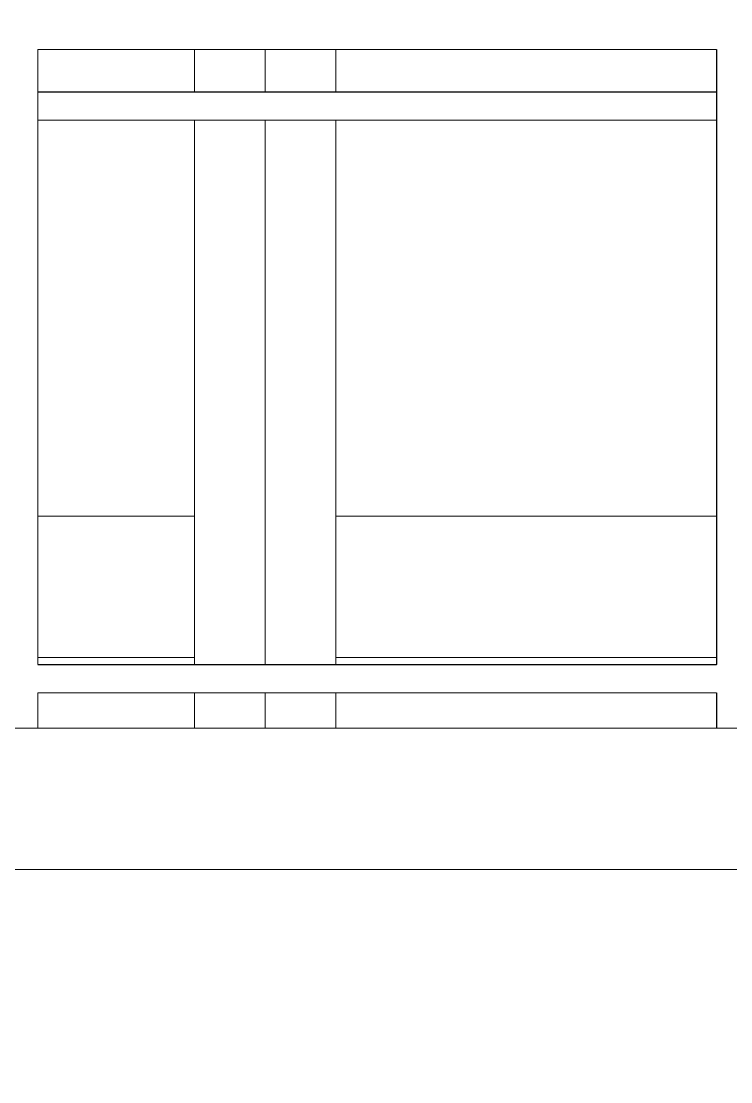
# Model space of a CAD drawing. Header units: metres. Extents: x 0.016 to 0.481, y 0.015 to 0.69.
# Drawn here: x 0.12977 to 0.14984, y 0.21978 to 0.24978 of the extents above; entities that cross this region are included whole.
import ezdxf
from ezdxf.xclip import XClip

# ---------------------------------------------------------------- set-up
doc = ezdxf.new("R2010")
doc.units = ezdxf.units.M
doc.header["$MEASUREMENT"] = 0
doc.header["$XCLIPFRAME"] = 0
doc.linetypes.add('Wipeout_Contour', pattern=[1, 0, -1])
for name, color, linetype in [('Dibujo & Figuras', 7, 'Continuous'), ('Nuevo_Estructura - Carga', 7, 'Continuous'), ('Nuevo_Interior - Escaleras & Barandillas', 7, 'Continuous')]:
    doc.layers.add(name, color=color, linetype=linetype)
for name, color, linetype, lineweight, true_color in [('Nuevo_Estructura - Carga_Pluma_Nº__3', 7, 'Continuous', 18, 0xff6600), ('Nuevo_Estructura - Carga_Pluma_Nº__87', 7, 'Continuous', 20, 0x6a6a6a), ('Nuevo_Interior - Mobiliario_Pluma_Nº__4', 7, 'Continuous', 20, 0x029e21)]:
    doc.layers.add(name, color=color, linetype=linetype, lineweight=lineweight, true_color=true_color)
doc.layers.add('Nuevo_Interior - Escaleras & Barandillas_Pluma_Nº__11', color=171, linetype='Continuous', lineweight=18)

# ---------------------------------------------------------------- blocks, each defined once
blk = doc.blocks.new('Dibujo_1_1', base_point=(0.142926, 0.226781))
at = {"color": 254, "linetype": 'Wipeout_Contour', "lineweight": 0, "ltscale": 2.928662}
blk.add_wipeout([(0.10884, 0.225781), (0.10884, 0.219781), (0.170634, 0.219781), (0.170634, 0.225781)], dxfattribs=at).dxf.layer = 'Nuevo_Estructura - Carga'
at = {"color": 254, "linetype": 'Wipeout_Contour', "lineweight": 0, "ltscale": 7.620239}
blk.add_wipeout([(0.08484, 0.285781), (0.08484, 0.277835), (0.099983, 0.277835), (0.099983, 0.225781), (0.10884, 0.225781), (0.10884, 0.229781), (0.10944, 0.229781), (0.10944, 0.249381), (0.109441, 0.278733), (0.163906, 0.278733), (0.163906, 0.249781), (0.164607, 0.249781), (0.164607, 0.285781)], dxfattribs=at).dxf.layer = 'Nuevo_Estructura - Carga'
at = {"color": 254, "linetype": 'Wipeout_Contour', "lineweight": 0, "ltscale": 2.941478}
blk.add_wipeout([(0.138674, 0.248981), (0.136674, 0.248981), (0.136674, 0.247781), (0.138674, 0.247781)], dxfattribs=at).dxf.layer = 'Nuevo_Estructura - Carga'
at = {"color": 254, "linetype": 'Wipeout_Contour', "lineweight": 0, "ltscale": 2.935571}
blk.add_wipeout([(0.138674, 0.246981), (0.136674, 0.246981), (0.136674, 0.231581), (0.138674, 0.231581)], dxfattribs=at).dxf.layer = 'Nuevo_Estructura - Carga'
at = {"color": 254, "linetype": 'Wipeout_Contour', "lineweight": 0, "ltscale": 2.928921}
blk.add_wipeout([(0.138674, 0.230781), (0.136674, 0.230781), (0.136674, 0.229781), (0.138674, 0.229781)], dxfattribs=at).dxf.layer = 'Nuevo_Estructura - Carga'
at = {"color": 254, "linetype": 'Wipeout_Contour', "lineweight": 0, "ltscale": 2.940838}
blk.add_wipeout([(0.134674, 0.247781), (0.136674, 0.247781), (0.136674, 0.248981), (0.134674, 0.248981)], dxfattribs=at).dxf.layer = 'Nuevo_Estructura - Carga'
at = {"color": 254, "linetype": 'Wipeout_Contour', "lineweight": 0, "ltscale": 2.94409}
blk.add_wipeout([(0.138674, 0.248981), (0.138674, 0.247781), (0.14944, 0.247781), (0.14944, 0.248981)], dxfattribs=at).dxf.layer = 'Nuevo_Estructura - Carga'
at = {"color": 254, "linetype": 'Wipeout_Contour', "lineweight": 0, "ltscale": 2.934913}
blk.add_wipeout([(0.134674, 0.231581), (0.136674, 0.231581), (0.136674, 0.246981), (0.134674, 0.246981)], dxfattribs=at).dxf.layer = 'Nuevo_Estructura - Carga'
at = {"color": 254, "linetype": 'Wipeout_Contour', "lineweight": 0, "ltscale": 2.938144}
blk.add_wipeout([(0.138674, 0.231581), (0.14944, 0.231581), (0.14944, 0.246981), (0.138674, 0.246981)], dxfattribs=at).dxf.layer = 'Nuevo_Estructura - Carga'
at = {"color": 254, "linetype": 'Wipeout_Contour', "lineweight": 0, "ltscale": 2.92826}
blk.add_wipeout([(0.134674, 0.229781), (0.136674, 0.229781), (0.136674, 0.230781), (0.134674, 0.230781)], dxfattribs=at).dxf.layer = 'Nuevo_Estructura - Carga'
at = {"color": 254, "linetype": 'Wipeout_Contour', "lineweight": 0, "ltscale": 2.931559}
blk.add_wipeout([(0.138674, 0.230781), (0.138674, 0.229781), (0.14944, 0.229781), (0.14944, 0.230781)], dxfattribs=at).dxf.layer = 'Nuevo_Estructura - Carga'
at = {"color": 254, "linetype": 'Wipeout_Contour', "lineweight": 0, "ltscale": 2.939954}
blk.add_wipeout([(0.13024, 0.247781), (0.134674, 0.247781), (0.134674, 0.248981), (0.13024, 0.248981)], dxfattribs=at).dxf.layer = 'Nuevo_Estructura - Carga'
at = {"color": 254, "linetype": 'Wipeout_Contour', "lineweight": 0, "ltscale": 2.933972}
blk.add_wipeout([(0.13024, 0.246981), (0.13024, 0.231581), (0.134674, 0.231581), (0.134674, 0.246981)], dxfattribs=at).dxf.layer = 'Nuevo_Estructura - Carga'
at = {"color": 254, "linetype": 'Wipeout_Contour', "lineweight": 0, "ltscale": 2.927333}
blk.add_wipeout([(0.13024, 0.230781), (0.13024, 0.229781), (0.134674, 0.229781), (0.134674, 0.230781)], dxfattribs=at).dxf.layer = 'Nuevo_Estructura - Carga'
at = {"color": 254, "linetype": 'Wipeout_Contour', "lineweight": 0, "ltscale": 2.941962}
blk.add_wipeout([(0.149464, 0.249005), (0.130216, 0.249005), (0.130234, 0.248987), (0.149446, 0.248987)], dxfattribs=at).dxf.layer = 'Nuevo_Interior - Escaleras & Barandillas'
at = {"color": 254, "linetype": 'Wipeout_Contour', "lineweight": 0, "ltscale": 2.94216}
blk.add_wipeout([(0.13024, 0.246987), (0.14944, 0.246987), (0.14944, 0.247005), (0.13024, 0.247005)], dxfattribs=at).dxf.layer = 'Nuevo_Interior - Escaleras & Barandillas'
at = {"color": 254, "linetype": 'Wipeout_Contour', "lineweight": 0, "ltscale": 2.929257}
blk.add_wipeout([(0.130216, 0.230805), (0.130234, 0.230787), (0.149446, 0.230787), (0.149464, 0.230805)], dxfattribs=at).dxf.layer = 'Nuevo_Interior - Escaleras & Barandillas'
at = {"color": 254, "linetype": 'Wipeout_Contour', "lineweight": 0, "ltscale": 2.940945}
blk.add_wipeout([(0.130187, 0.249034), (0.130216, 0.249005), (0.149464, 0.249005), (0.149494, 0.249034)], dxfattribs=at).dxf.layer = 'Nuevo_Interior - Escaleras & Barandillas'
at = {"color": 254, "linetype": 'Wipeout_Contour', "lineweight": 0, "ltscale": 2.942178}
blk.add_wipeout([(0.13024, 0.247034), (0.13024, 0.247005), (0.14944, 0.247005), (0.14944, 0.247034)], dxfattribs=at).dxf.layer = 'Nuevo_Interior - Escaleras & Barandillas'
at = {"color": 254, "linetype": 'Wipeout_Contour', "lineweight": 0, "ltscale": 2.928275}
blk.add_wipeout([(0.130187, 0.230834), (0.130216, 0.230805), (0.149464, 0.230805), (0.149494, 0.230834)], dxfattribs=at).dxf.layer = 'Nuevo_Interior - Escaleras & Barandillas'
at = {"color": 254, "linetype": 'Wipeout_Contour', "lineweight": 0, "ltscale": 2.94003}
blk.add_wipeout([(0.149534, 0.249074), (0.130147, 0.249074), (0.130187, 0.249034), (0.149494, 0.249034)], dxfattribs=at).dxf.layer = 'Nuevo_Interior - Escaleras & Barandillas'
at = {"color": 254, "linetype": 'Wipeout_Contour', "lineweight": 0, "ltscale": 2.942203}
blk.add_wipeout([(0.14944, 0.247074), (0.13024, 0.247074), (0.13024, 0.247034), (0.14944, 0.247034)], dxfattribs=at).dxf.layer = 'Nuevo_Interior - Escaleras & Barandillas'
at = {"color": 254, "linetype": 'Wipeout_Contour', "lineweight": 0, "ltscale": 2.927373}
blk.add_wipeout([(0.130147, 0.230874), (0.130187, 0.230834), (0.149494, 0.230834), (0.149534, 0.230874)], dxfattribs=at).dxf.layer = 'Nuevo_Interior - Escaleras & Barandillas'
at = {"color": 254, "linetype": 'Wipeout_Contour', "lineweight": 0, "ltscale": 2.939225}
blk.add_wipeout([(0.130097, 0.249124), (0.130147, 0.249074), (0.149534, 0.249074), (0.149583, 0.249124)], dxfattribs=at).dxf.layer = 'Nuevo_Interior - Escaleras & Barandillas'
at = {"color": 254, "linetype": 'Wipeout_Contour', "lineweight": 0, "ltscale": 2.942235}
blk.add_wipeout([(0.13024, 0.247124), (0.13024, 0.247074), (0.14944, 0.247074), (0.14944, 0.247124)], dxfattribs=at).dxf.layer = 'Nuevo_Interior - Escaleras & Barandillas'
at = {"color": 254, "linetype": 'Wipeout_Contour', "lineweight": 0, "ltscale": 2.926599}
blk.add_wipeout([(0.130097, 0.230924), (0.130147, 0.230874), (0.149534, 0.230874), (0.149583, 0.230924)], dxfattribs=at).dxf.layer = 'Nuevo_Interior - Escaleras & Barandillas'
at = {"color": 254, "linetype": 'Wipeout_Contour', "lineweight": 0, "ltscale": 2.938604}
blk.add_wipeout([(0.14964, 0.249181), (0.13004, 0.249181), (0.130097, 0.249124), (0.149583, 0.249124)], dxfattribs=at).dxf.layer = 'Nuevo_Interior - Escaleras & Barandillas'
at = {"color": 254, "linetype": 'Wipeout_Contour', "lineweight": 0, "ltscale": 2.942274}
blk.add_wipeout([(0.13024, 0.247124), (0.14944, 0.247124), (0.14944, 0.247181), (0.13024, 0.247181)], dxfattribs=at).dxf.layer = 'Nuevo_Interior - Escaleras & Barandillas'
at = {"color": 254, "linetype": 'Wipeout_Contour', "lineweight": 0, "ltscale": 2.925976}
blk.add_wipeout([(0.13004, 0.230981), (0.130097, 0.230924), (0.149583, 0.230924), (0.14964, 0.230981)], dxfattribs=at).dxf.layer = 'Nuevo_Interior - Escaleras & Barandillas'
at = {"color": 254, "linetype": 'Wipeout_Contour', "lineweight": 0, "ltscale": 2.938144}
blk.add_wipeout([(0.129977, 0.249244), (0.13004, 0.249181), (0.14964, 0.249181), (0.149703, 0.249244)], dxfattribs=at).dxf.layer = 'Nuevo_Interior - Escaleras & Barandillas'
at = {"color": 254, "linetype": 'Wipeout_Contour', "lineweight": 0, "ltscale": 2.942318}
blk.add_wipeout([(0.14944, 0.247244), (0.13024, 0.247244), (0.13024, 0.247181), (0.14944, 0.247181)], dxfattribs=at).dxf.layer = 'Nuevo_Interior - Escaleras & Barandillas'
at = {"color": 254, "linetype": 'Wipeout_Contour', "lineweight": 0, "ltscale": 2.925522}
blk.add_wipeout([(0.129977, 0.231044), (0.13004, 0.230981), (0.14964, 0.230981), (0.149703, 0.231044)], dxfattribs=at).dxf.layer = 'Nuevo_Interior - Escaleras & Barandillas'
at = {"color": 254, "linetype": 'Wipeout_Contour', "lineweight": 0, "ltscale": 2.919839}
blk.add_wipeout([(0.149446, 0.229781), (0.149464, 0.229781), (0.149464, 0.230805), (0.149446, 0.230787)], dxfattribs=at).dxf.layer = 'Nuevo_Interior - Escaleras & Barandillas'
at = {"color": 254, "linetype": 'Wipeout_Contour', "lineweight": 0, "ltscale": 2.937882}
blk.add_wipeout([(0.149771, 0.249311), (0.12991, 0.249311), (0.129977, 0.249244), (0.149703, 0.249244)], dxfattribs=at).dxf.layer = 'Nuevo_Interior - Escaleras & Barandillas'
at = {"color": 254, "linetype": 'Wipeout_Contour', "lineweight": 0, "ltscale": 2.942365}
blk.add_wipeout([(0.13024, 0.247311), (0.13024, 0.247244), (0.14944, 0.247244), (0.14944, 0.247311)], dxfattribs=at).dxf.layer = 'Nuevo_Interior - Escaleras & Barandillas'
at = {"color": 254, "linetype": 'Wipeout_Contour', "lineweight": 0, "ltscale": 2.925248}
blk.add_wipeout([(0.12991, 0.231111), (0.129977, 0.231044), (0.149703, 0.231044), (0.149771, 0.231111)], dxfattribs=at).dxf.layer = 'Nuevo_Interior - Escaleras & Barandillas'
at = {"color": 254, "linetype": 'Wipeout_Contour', "lineweight": 0, "ltscale": 2.912239}
blk.add_wipeout([(0.149464, 0.229781), (0.149494, 0.229781), (0.149494, 0.230834), (0.149464, 0.230805)], dxfattribs=at).dxf.layer = 'Nuevo_Interior - Escaleras & Barandillas'
at = {"color": 254, "linetype": 'Wipeout_Contour', "lineweight": 0, "ltscale": 2.934784}
blk.add_wipeout([(0.12984, 0.249381), (0.11084, 0.249381), (0.11084, 0.249311), (0.129771, 0.249311)], dxfattribs=at).dxf.layer = 'Nuevo_Interior - Escaleras & Barandillas'
at = {"color": 254, "linetype": 'Wipeout_Contour', "lineweight": 0, "ltscale": 2.942415}
blk.add_wipeout([(0.13024, 0.247381), (0.13024, 0.247311), (0.14944, 0.247311), (0.14944, 0.247381)], dxfattribs=at).dxf.layer = 'Nuevo_Interior - Escaleras & Barandillas'
at = {"color": 254, "linetype": 'Wipeout_Contour', "lineweight": 0, "ltscale": 2.921935}
blk.add_wipeout([(0.11084, 0.231181), (0.11084, 0.231111), (0.129771, 0.231111), (0.12984, 0.231181)], dxfattribs=at).dxf.layer = 'Nuevo_Interior - Escaleras & Barandillas'
at = {"color": 254, "linetype": 'Wipeout_Contour', "lineweight": 0, "ltscale": 2.905971}
blk.add_wipeout([(0.149534, 0.230874), (0.149494, 0.230834), (0.149494, 0.229781), (0.149534, 0.229781)], dxfattribs=at).dxf.layer = 'Nuevo_Interior - Escaleras & Barandillas'
at = {"color": 254, "linetype": 'Wipeout_Contour', "lineweight": 0, "ltscale": 2.937778}
blk.add_wipeout([(0.12984, 0.249381), (0.12991, 0.249311), (0.149771, 0.249311), (0.14984, 0.249381)], dxfattribs=at).dxf.layer = 'Nuevo_Interior - Escaleras & Barandillas'
at = {"color": 254, "linetype": 'Wipeout_Contour', "lineweight": 0, "ltscale": 2.942465}
blk.add_wipeout([(0.14944, 0.24745), (0.13024, 0.24745), (0.13024, 0.247381), (0.14944, 0.247381)], dxfattribs=at).dxf.layer = 'Nuevo_Interior - Escaleras & Barandillas'
at = {"color": 254, "linetype": 'Wipeout_Contour', "lineweight": 0, "ltscale": 2.925159}
blk.add_wipeout([(0.14984, 0.231181), (0.12984, 0.231181), (0.12991, 0.231111), (0.149771, 0.231111)], dxfattribs=at).dxf.layer = 'Nuevo_Interior - Escaleras & Barandillas'
at = {"color": 254, "linetype": 'Wipeout_Contour', "lineweight": 0, "ltscale": 2.901223}
blk.add_wipeout([(0.149534, 0.229781), (0.149583, 0.229781), (0.149583, 0.230924), (0.149534, 0.230874)], dxfattribs=at).dxf.layer = 'Nuevo_Interior - Escaleras & Barandillas'
at = {"color": 254, "linetype": 'Wipeout_Contour', "lineweight": 0, "ltscale": 2.946972}
blk.add_wipeout([(0.11084, 0.24945), (0.11084, 0.249381), (0.169134, 0.249381), (0.169134, 0.24945)], dxfattribs=at).dxf.layer = 'Nuevo_Interior - Escaleras & Barandillas'
at = {"color": 254, "linetype": 'Wipeout_Contour', "lineweight": 0, "ltscale": 2.942514}
blk.add_wipeout([(0.13024, 0.247518), (0.13024, 0.24745), (0.14944, 0.24745), (0.14944, 0.247518)], dxfattribs=at).dxf.layer = 'Nuevo_Interior - Escaleras & Barandillas'
at = {"color": 254, "linetype": 'Wipeout_Contour', "lineweight": 0, "ltscale": 2.923279}
blk.add_wipeout([(0.129771, 0.23125), (0.11084, 0.23125), (0.11084, 0.231181), (0.12984, 0.231181)], dxfattribs=at).dxf.layer = 'Nuevo_Interior - Escaleras & Barandillas'
at = {"color": 254, "linetype": 'Wipeout_Contour', "lineweight": 0, "ltscale": 2.898031}
blk.add_wipeout([(0.149583, 0.229781), (0.14964, 0.229781), (0.14964, 0.230981), (0.149583, 0.230924)], dxfattribs=at).dxf.layer = 'Nuevo_Interior - Escaleras & Barandillas'
at = {"color": 254, "linetype": 'Wipeout_Contour', "lineweight": 0, "ltscale": 2.947016}
blk.add_wipeout([(0.11084, 0.24945), (0.169134, 0.24945), (0.169133, 0.249518), (0.11084, 0.249518)], dxfattribs=at).dxf.layer = 'Nuevo_Interior - Escaleras & Barandillas'
at = {"color": 254, "linetype": 'Wipeout_Contour', "lineweight": 0, "ltscale": 2.942561}
blk.add_wipeout([(0.13024, 0.247581), (0.13024, 0.247518), (0.14944, 0.247518), (0.14944, 0.247581)], dxfattribs=at).dxf.layer = 'Nuevo_Interior - Escaleras & Barandillas'
at = {"color": 254, "linetype": 'Wipeout_Contour', "lineweight": 0, "ltscale": 2.92745}
blk.add_wipeout([(0.12984, 0.231181), (0.14984, 0.231181), (0.149771, 0.23125), (0.12991, 0.23125)], dxfattribs=at).dxf.layer = 'Nuevo_Interior - Escaleras & Barandillas'
at = {"color": 254, "linetype": 'Wipeout_Contour', "lineweight": 0, "ltscale": 2.947059}
blk.add_wipeout([(0.11084, 0.249581), (0.11084, 0.249518), (0.169133, 0.249518), (0.169131, 0.249581)], dxfattribs=at).dxf.layer = 'Nuevo_Interior - Escaleras & Barandillas'
at = {"color": 254, "linetype": 'Wipeout_Contour', "lineweight": 0, "ltscale": 2.942605}
blk.add_wipeout([(0.14944, 0.247638), (0.13024, 0.247638), (0.13024, 0.247581), (0.14944, 0.247581)], dxfattribs=at).dxf.layer = 'Nuevo_Interior - Escaleras & Barandillas'
at = {"color": 254, "linetype": 'Wipeout_Contour', "lineweight": 0, "ltscale": 2.927577}
blk.add_wipeout([(0.12991, 0.23125), (0.149771, 0.23125), (0.149703, 0.231318), (0.129977, 0.231318)], dxfattribs=at).dxf.layer = 'Nuevo_Interior - Escaleras & Barandillas'
at = {"color": 254, "linetype": 'Wipeout_Contour', "lineweight": 0, "ltscale": 2.896319}
blk.add_wipeout([(0.14964, 0.229781), (0.149703, 0.229781), (0.149703, 0.231044), (0.14964, 0.230981)], dxfattribs=at).dxf.layer = 'Nuevo_Interior - Escaleras & Barandillas'
at = {"color": 254, "linetype": 'Wipeout_Contour', "lineweight": 0, "ltscale": 2.947098}
blk.add_wipeout([(0.169128, 0.249638), (0.11084, 0.249638), (0.11084, 0.249581), (0.169131, 0.249581)], dxfattribs=at).dxf.layer = 'Nuevo_Interior - Escaleras & Barandillas'
at = {"color": 254, "linetype": 'Wipeout_Contour', "lineweight": 0, "ltscale": 2.942643}
blk.add_wipeout([(0.13024, 0.247638), (0.14944, 0.247638), (0.14944, 0.247687), (0.13024, 0.247687)], dxfattribs=at).dxf.layer = 'Nuevo_Interior - Escaleras & Barandillas'
at = {"color": 254, "linetype": 'Wipeout_Contour', "lineweight": 0, "ltscale": 2.927816}
blk.add_wipeout([(0.129977, 0.231318), (0.149703, 0.231318), (0.14964, 0.231381), (0.13004, 0.231381)], dxfattribs=at).dxf.layer = 'Nuevo_Interior - Escaleras & Barandillas'
at = {"color": 254, "linetype": 'Wipeout_Contour', "lineweight": 0, "ltscale": 2.888657}
blk.add_wipeout([(0.129703, 0.229781), (0.129771, 0.229781), (0.129771, 0.231111), (0.129703, 0.231044)], dxfattribs=at).dxf.layer = 'Nuevo_Interior - Escaleras & Barandillas'
at = {"color": 254, "linetype": 'Wipeout_Contour', "lineweight": 0, "ltscale": 2.895941}
blk.add_wipeout([(0.149703, 0.229781), (0.149771, 0.229781), (0.149771, 0.231111), (0.149703, 0.231044)], dxfattribs=at).dxf.layer = 'Nuevo_Interior - Escaleras & Barandillas'
at = {"color": 254, "linetype": 'Wipeout_Contour', "lineweight": 0, "ltscale": 2.947132}
blk.add_wipeout([(0.169125, 0.249687), (0.11084, 0.249687), (0.11084, 0.249638), (0.169128, 0.249638)], dxfattribs=at).dxf.layer = 'Nuevo_Interior - Escaleras & Barandillas'
at = {"color": 254, "linetype": 'Wipeout_Contour', "lineweight": 0, "ltscale": 2.929519}
blk.add_wipeout([(0.129771, 0.249311), (0.129703, 0.249244), (0.129703, 0.231318), (0.129771, 0.23125)], dxfattribs=at).dxf.layer = 'Nuevo_Interior - Escaleras & Barandillas'
at = {"color": 254, "linetype": 'Wipeout_Contour', "lineweight": 0, "ltscale": 2.942676}
blk.add_wipeout([(0.13024, 0.247687), (0.14944, 0.247687), (0.14944, 0.247727), (0.13024, 0.247727)], dxfattribs=at).dxf.layer = 'Nuevo_Interior - Escaleras & Barandillas'
at = {"color": 254, "linetype": 'Wipeout_Contour', "lineweight": 0, "ltscale": 2.928163}
blk.add_wipeout([(0.130097, 0.231438), (0.13004, 0.231381), (0.14964, 0.231381), (0.149583, 0.231438)], dxfattribs=at).dxf.layer = 'Nuevo_Interior - Escaleras & Barandillas'
at = {"color": 254, "linetype": 'Wipeout_Contour', "lineweight": 0, "ltscale": 2.94716}
blk.add_wipeout([(0.11084, 0.249727), (0.11084, 0.249687), (0.169125, 0.249687), (0.169121, 0.249727)], dxfattribs=at).dxf.layer = 'Nuevo_Interior - Escaleras & Barandillas'
at = {"color": 254, "linetype": 'Wipeout_Contour', "lineweight": 0, "ltscale": 2.942701}
blk.add_wipeout([(0.13024, 0.247727), (0.14944, 0.247727), (0.14944, 0.247757), (0.13024, 0.247757)], dxfattribs=at).dxf.layer = 'Nuevo_Interior - Escaleras & Barandillas'
at = {"color": 254, "linetype": 'Wipeout_Contour', "lineweight": 0, "ltscale": 2.928608}
blk.add_wipeout([(0.130097, 0.231438), (0.149583, 0.231438), (0.149534, 0.231487), (0.130147, 0.231487)], dxfattribs=at).dxf.layer = 'Nuevo_Interior - Escaleras & Barandillas'
at = {"color": 254, "linetype": 'Wipeout_Contour', "lineweight": 0, "ltscale": 2.889441}
blk.add_wipeout([(0.129771, 0.229781), (0.12984, 0.229781), (0.12984, 0.231181), (0.129771, 0.231111)], dxfattribs=at).dxf.layer = 'Nuevo_Interior - Escaleras & Barandillas'
at = {"color": 254, "linetype": 'Wipeout_Contour', "lineweight": 0, "ltscale": 2.947182}
blk.add_wipeout([(0.11084, 0.249757), (0.11084, 0.249727), (0.169121, 0.249727), (0.169117, 0.249757)], dxfattribs=at).dxf.layer = 'Nuevo_Interior - Escaleras & Barandillas'
at = {"color": 254, "linetype": 'Wipeout_Contour', "lineweight": 0, "ltscale": 2.929448}
blk.add_wipeout([(0.129771, 0.23125), (0.12984, 0.231181), (0.12984, 0.249381), (0.129771, 0.249311)], dxfattribs=at).dxf.layer = 'Nuevo_Interior - Escaleras & Barandillas'
at = {"color": 254, "linetype": 'Wipeout_Contour', "lineweight": 0, "ltscale": 2.942718}
blk.add_wipeout([(0.13024, 0.247775), (0.13024, 0.247757), (0.14944, 0.247757), (0.14944, 0.247775)], dxfattribs=at).dxf.layer = 'Nuevo_Interior - Escaleras & Barandillas'
at = {"color": 254, "linetype": 'Wipeout_Contour', "lineweight": 0, "ltscale": 2.929121}
blk.add_wipeout([(0.130147, 0.231487), (0.149534, 0.231487), (0.149494, 0.231527), (0.130187, 0.231527)], dxfattribs=at).dxf.layer = 'Nuevo_Interior - Escaleras & Barandillas'
at = {"layer": 'Nuevo_Estructura - Carga_Pluma_Nº__3', "color": 30, "linetype": 'Continuous', "lineweight": 18, "ltscale": 1000, "true_color": 0xff6600}
for p, q in [((0.134674, 0.248981), (0.134674, 0.247781)), ((0.136674, 0.247781), (0.136674, 0.248981)), ((0.138674, 0.248981), (0.138674, 0.247781))]:
    blk.add_line(p, q, dxfattribs=at)
at = {"color": 254, "linetype": 'Wipeout_Contour', "lineweight": 0, "ltscale": 2.947196}
blk.add_wipeout([(0.169112, 0.249775), (0.11084, 0.249775), (0.11084, 0.249757), (0.169117, 0.249757)], dxfattribs=at).dxf.layer = 'Nuevo_Interior - Escaleras & Barandillas'
at = {"color": 254, "linetype": 'Wipeout_Contour', "lineweight": 0, "ltscale": 2.929709}
blk.add_wipeout([(0.130216, 0.231557), (0.130187, 0.231527), (0.149494, 0.231527), (0.149464, 0.231557)], dxfattribs=at).dxf.layer = 'Nuevo_Interior - Escaleras & Barandillas'
at = {"color": 254, "linetype": 'Wipeout_Contour', "lineweight": 0, "ltscale": 2.882485}
blk.add_wipeout([(0.12984, 0.229781), (0.12991, 0.229781), (0.12991, 0.231111), (0.12984, 0.231181)], dxfattribs=at).dxf.layer = 'Nuevo_Interior - Escaleras & Barandillas'
at = {"color": 254, "linetype": 'Wipeout_Contour', "lineweight": 0, "ltscale": 2.928182}
blk.add_wipeout([(0.12991, 0.249311), (0.12984, 0.249381), (0.12984, 0.231181), (0.12991, 0.23125)], dxfattribs=at).dxf.layer = 'Nuevo_Interior - Escaleras & Barandillas'
at = {"color": 254, "linetype": 'Wipeout_Contour', "lineweight": 0, "ltscale": 2.930396}
blk.add_wipeout([(0.130216, 0.231557), (0.149464, 0.231557), (0.149446, 0.231575), (0.130234, 0.231575)], dxfattribs=at).dxf.layer = 'Nuevo_Interior - Escaleras & Barandillas'
at = {"layer": 'Nuevo_Estructura - Carga_Pluma_Nº__3', "color": 30, "linetype": 'Continuous', "lineweight": 18, "ltscale": 1000, "true_color": 0xff6600}
for p, q in [((0.134674, 0.246981), (0.134674, 0.231581)), ((0.136674, 0.231581), (0.136674, 0.246981)), ((0.138674, 0.246981), (0.138674, 0.231581))]:
    blk.add_line(p, q, dxfattribs=at)
at = {"color": 254, "linetype": 'Wipeout_Contour', "lineweight": 0, "ltscale": 2.928324}
blk.add_wipeout([(0.12991, 0.249311), (0.12991, 0.23125), (0.129977, 0.231318), (0.129977, 0.249244)], dxfattribs=at).dxf.layer = 'Nuevo_Interior - Escaleras & Barandillas'
at = {"color": 254, "linetype": 'Wipeout_Contour', "lineweight": 0, "ltscale": 2.939206}
blk.add_wipeout([(0.149464, 0.231557), (0.149464, 0.249005), (0.149446, 0.248987), (0.149446, 0.231575)], dxfattribs=at).dxf.layer = 'Nuevo_Interior - Escaleras & Barandillas'
at = {"color": 254, "linetype": 'Wipeout_Contour', "lineweight": 0, "ltscale": 2.92864}
blk.add_wipeout([(0.13004, 0.249181), (0.129977, 0.249244), (0.129977, 0.231318), (0.13004, 0.231381)], dxfattribs=at).dxf.layer = 'Nuevo_Interior - Escaleras & Barandillas'
at = {"color": 254, "linetype": 'Wipeout_Contour', "lineweight": 0, "ltscale": 2.938493}
blk.add_wipeout([(0.149494, 0.231527), (0.149494, 0.249034), (0.149464, 0.249005), (0.149464, 0.231557)], dxfattribs=at).dxf.layer = 'Nuevo_Interior - Escaleras & Barandillas'
at = {"color": 254, "linetype": 'Wipeout_Contour', "lineweight": 0, "ltscale": 2.881599}
blk.add_wipeout([(0.12991, 0.229781), (0.129977, 0.229781), (0.129977, 0.231044), (0.12991, 0.231111)], dxfattribs=at).dxf.layer = 'Nuevo_Interior - Escaleras & Barandillas'
at = {"color": 254, "linetype": 'Wipeout_Contour', "lineweight": 0, "ltscale": 2.92911}
blk.add_wipeout([(0.13004, 0.249181), (0.13004, 0.231381), (0.130097, 0.231438), (0.130097, 0.249124)], dxfattribs=at).dxf.layer = 'Nuevo_Interior - Escaleras & Barandillas'
at = {"color": 254, "linetype": 'Wipeout_Contour', "lineweight": 0, "ltscale": 2.937847}
blk.add_wipeout([(0.149534, 0.249074), (0.149494, 0.249034), (0.149494, 0.231527), (0.149534, 0.231487)], dxfattribs=at).dxf.layer = 'Nuevo_Interior - Escaleras & Barandillas'
at = {"color": 254, "linetype": 'Wipeout_Contour', "lineweight": 0, "ltscale": 2.882116}
blk.add_wipeout([(0.129977, 0.229781), (0.13004, 0.229781), (0.13004, 0.230981), (0.129977, 0.231044)], dxfattribs=at).dxf.layer = 'Nuevo_Interior - Escaleras & Barandillas'
at = {"color": 254, "linetype": 'Wipeout_Contour', "lineweight": 0, "ltscale": 2.929744}
blk.add_wipeout([(0.130147, 0.249074), (0.130097, 0.249124), (0.130097, 0.231438), (0.130147, 0.231487)], dxfattribs=at).dxf.layer = 'Nuevo_Interior - Escaleras & Barandillas'
at = {"color": 254, "linetype": 'Wipeout_Contour', "lineweight": 0, "ltscale": 2.937298}
blk.add_wipeout([(0.149583, 0.231438), (0.149583, 0.249124), (0.149534, 0.249074), (0.149534, 0.231487)], dxfattribs=at).dxf.layer = 'Nuevo_Interior - Escaleras & Barandillas'
at = {"color": 254, "linetype": 'Wipeout_Contour', "lineweight": 0, "ltscale": 2.88425}
blk.add_wipeout([(0.13004, 0.229781), (0.130097, 0.229781), (0.130097, 0.230924), (0.13004, 0.230981)], dxfattribs=at).dxf.layer = 'Nuevo_Interior - Escaleras & Barandillas'
at = {"color": 254, "linetype": 'Wipeout_Contour', "lineweight": 0, "ltscale": 2.930511}
blk.add_wipeout([(0.130147, 0.249074), (0.130147, 0.231487), (0.130187, 0.231527), (0.130187, 0.249034)], dxfattribs=at).dxf.layer = 'Nuevo_Interior - Escaleras & Barandillas'
at = {"color": 254, "linetype": 'Wipeout_Contour', "lineweight": 0, "ltscale": 2.936854}
blk.add_wipeout([(0.14964, 0.231381), (0.14964, 0.249181), (0.149583, 0.249124), (0.149583, 0.231438)], dxfattribs=at).dxf.layer = 'Nuevo_Interior - Escaleras & Barandillas'
at = {"color": 254, "linetype": 'Wipeout_Contour', "lineweight": 0, "ltscale": 2.888171}
blk.add_wipeout([(0.130097, 0.229781), (0.130147, 0.229781), (0.130147, 0.230874), (0.130097, 0.230924)], dxfattribs=at).dxf.layer = 'Nuevo_Interior - Escaleras & Barandillas'
at = {"layer": 'Nuevo_Interior - Escaleras & Barandillas_Pluma_Nº__11', "color": 171, "linetype": 'Continuous', "lineweight": 18, "ltscale": 1000}
blk.add_line((0.14944, 0.231581), (0.14944, 0.248981), dxfattribs=at)
at = {"layer": 'Nuevo_Interior - Mobiliario_Pluma_Nº__4', "color": 104, "linetype": 'Continuous', "lineweight": 20, "ltscale": 1000, "true_color": 0x029e21}
for p, q in [((0.138674, 0.235781), (0.14944, 0.235781)), ((0.138674, 0.231781), (0.14944, 0.231781))]:
    blk.add_line(p, q, dxfattribs=at)
at = {"color": 254, "linetype": 'Wipeout_Contour', "lineweight": 0, "ltscale": 2.931389}
blk.add_wipeout([(0.130187, 0.249034), (0.130187, 0.231527), (0.130216, 0.231557), (0.130216, 0.249005)], dxfattribs=at).dxf.layer = 'Nuevo_Interior - Escaleras & Barandillas'
at = {"color": 254, "linetype": 'Wipeout_Contour', "lineweight": 0, "ltscale": 2.93653}
blk.add_wipeout([(0.149703, 0.231318), (0.149703, 0.249244), (0.14964, 0.249181), (0.14964, 0.231381)], dxfattribs=at).dxf.layer = 'Nuevo_Interior - Escaleras & Barandillas'
at = {"color": 254, "linetype": 'Wipeout_Contour', "lineweight": 0, "ltscale": 2.893962}
blk.add_wipeout([(0.130147, 0.230874), (0.130147, 0.229781), (0.130187, 0.229781), (0.130187, 0.230834)], dxfattribs=at).dxf.layer = 'Nuevo_Interior - Escaleras & Barandillas'
at = {"color": 254, "linetype": 'Wipeout_Contour', "lineweight": 0, "ltscale": 2.936334}
blk.add_wipeout([(0.149771, 0.23125), (0.149771, 0.249311), (0.149703, 0.249244), (0.149703, 0.231318)], dxfattribs=at).dxf.layer = 'Nuevo_Interior - Escaleras & Barandillas'
at = {"color": 254, "linetype": 'Wipeout_Contour', "lineweight": 0, "ltscale": 2.93234}
blk.add_wipeout([(0.130234, 0.248987), (0.130216, 0.249005), (0.130216, 0.231557), (0.130234, 0.231575)], dxfattribs=at).dxf.layer = 'Nuevo_Interior - Escaleras & Barandillas'
at = {"color": 254, "linetype": 'Wipeout_Contour', "lineweight": 0, "ltscale": 2.901565}
blk.add_wipeout([(0.130187, 0.229781), (0.130216, 0.229781), (0.130216, 0.230805), (0.130187, 0.230834)], dxfattribs=at).dxf.layer = 'Nuevo_Interior - Escaleras & Barandillas'
at = {"layer": 'Nuevo_Interior - Escaleras & Barandillas_Pluma_Nº__11', "color": 171, "linetype": 'Continuous', "lineweight": 18, "ltscale": 1000}
for p, q in [((0.13024, 0.248981), (0.14944, 0.248981)), ((0.13024, 0.231581), (0.13024, 0.248981)), ((0.13024, 0.247781), (0.14944, 0.247781)), ((0.13024, 0.246981), (0.14944, 0.246981)), ((0.13024, 0.231581), (0.14944, 0.231581))]:
    blk.add_line(p, q, dxfattribs=at)
at = {"layer": 'Nuevo_Interior - Mobiliario_Pluma_Nº__4', "color": 104, "linetype": 'Continuous', "lineweight": 20, "ltscale": 1000, "true_color": 0x029e21}
for p, q in [((0.13024, 0.235781), (0.134674, 0.235781)), ((0.13024, 0.231781), (0.134674, 0.231781))]:
    blk.add_line(p, q, dxfattribs=at)
at = {"color": 254, "linetype": 'Wipeout_Contour', "lineweight": 0, "ltscale": 2.936269}
blk.add_wipeout([(0.14984, 0.231181), (0.14984, 0.249381), (0.149771, 0.249311), (0.149771, 0.23125)], dxfattribs=at).dxf.layer = 'Nuevo_Interior - Escaleras & Barandillas'
at = {"color": 254, "linetype": 'Wipeout_Contour', "lineweight": 0, "ltscale": 2.910739}
blk.add_wipeout([(0.130216, 0.229781), (0.130234, 0.229781), (0.130234, 0.230787), (0.130216, 0.230805)], dxfattribs=at).dxf.layer = 'Nuevo_Interior - Escaleras & Barandillas'
at = {"layer": 'Nuevo_Interior - Escaleras & Barandillas_Pluma_Nº__11', "color": 171, "linetype": 'Continuous', "lineweight": 18, "ltscale": 1000}
blk.add_line((0.13024, 0.230781), (0.14944, 0.230781), dxfattribs=at)
at = {"color": 254, "linetype": 'Wipeout_Contour', "lineweight": 0, "ltscale": 2.896719}
blk.add_wipeout([(0.149771, 0.229781), (0.14984, 0.229781), (0.14984, 0.231181), (0.149771, 0.231111)], dxfattribs=at).dxf.layer = 'Nuevo_Interior - Escaleras & Barandillas'
at = {"color": 254, "linetype": 'Wipeout_Contour', "lineweight": 0, "ltscale": 2.934812}
blk.add_wipeout([(0.14984, 0.249381), (0.14984, 0.231181), (0.14991, 0.23125), (0.14991, 0.249311)], dxfattribs=at).dxf.layer = 'Nuevo_Interior - Escaleras & Barandillas'
at = {"color": 254, "linetype": 'Wipeout_Contour', "lineweight": 0, "ltscale": 2.88874}
blk.add_wipeout([(0.14984, 0.229781), (0.14991, 0.229781), (0.14991, 0.231111), (0.14984, 0.231181)], dxfattribs=at).dxf.layer = 'Nuevo_Interior - Escaleras & Barandillas'
at = {"color": 254, "linetype": 'Wipeout_Contour', "lineweight": 0, "ltscale": 2.932147}
blk.add_wipeout([(0.11084, 0.229781), (0.11084, 0.225781), (0.170608, 0.225781), (0.170608, 0.229781)], dxfattribs=at).dxf.layer = 'Nuevo_Estructura - Carga'
at = {"layer": 'Nuevo_Estructura - Carga_Pluma_Nº__3', "color": 30, "linetype": 'Continuous', "lineweight": 18, "ltscale": 1000, "true_color": 0xff6600}
for p, q in [((0.134674, 0.230781), (0.134674, 0.229781)), ((0.136674, 0.229781), (0.136674, 0.230781)), ((0.138674, 0.230781), (0.138674, 0.229781))]:
    blk.add_line(p, q, dxfattribs=at)
at = {"layer": 'Nuevo_Estructura - Carga_Pluma_Nº__87', "color": 251, "linetype": 'Continuous', "lineweight": 20, "ltscale": 1000, "true_color": 0x6a6a6a}
for p, q in [((0.170608, 0.229781), (0.11084, 0.229781)), ((0.170608, 0.225781), (0.11084, 0.225781))]:
    blk.add_line(p, q, dxfattribs=at)
at = {"layer": 'Nuevo_Interior - Escaleras & Barandillas_Pluma_Nº__11', "color": 171, "linetype": 'Continuous', "lineweight": 18, "ltscale": 1000}
for p, q in [((0.13024, 0.229781), (0.13024, 0.230781)), ((0.14944, 0.229781), (0.14944, 0.230781))]:
    blk.add_line(p, q, dxfattribs=at)

msp = doc.modelspace()

# ---------------------------------------------------------------- block references
at = {"layer": 'Dibujo & Figuras', "color": 151, "linetype": 'Continuous', "lineweight": 20, "ltscale": 1000, "true_color": 0x80c2ff}
ref = msp.add_blockref('Dibujo_1_1', (0.142926, 0.226781), dxfattribs=at)
XClip(ref).set_block_clipping_path([(0.0588401842, 0.1517808679), (0.2270111544, 0.3017808684)])

doc.saveas('drawing.dxf')
